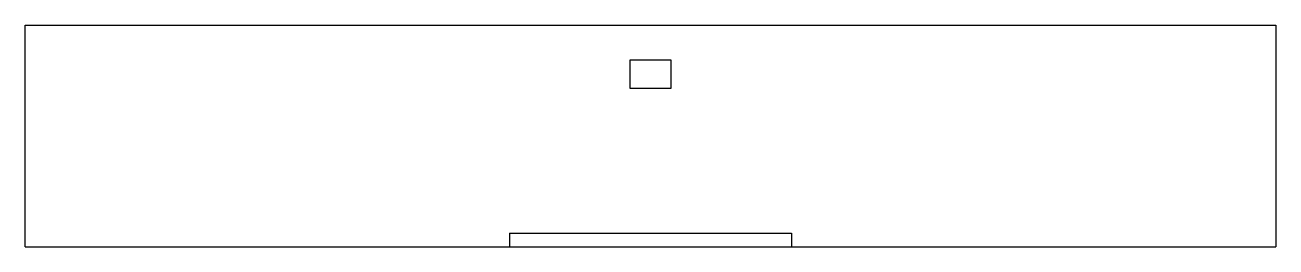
# Model space of a CAD drawing. Header units: inches. Extents: x -4.44 to 4.44, y 0 to 1.57.
import ezdxf

# ---------------------------------------------------------------- set-up
doc = ezdxf.new("R2010")
doc.units = ezdxf.units.IN
doc.header["$MEASUREMENT"] = 0

msp = doc.modelspace()

# ---------------------------------------------------------------- linework, layer by layer
at = {"color": 7, "linetype": 'Continuous', "lineweight": 25}
for p, q in [((-4.437, 0), (-4.437, 1.5748)), ((-4.437, 1.5748), (4.437, 1.5748)), ((4.437, 1.5748), (4.437, 0)), ((0.1475, 1.3248), (-0.1475, 1.3248)), ((-0.1475, 1.3248), (-0.1475, 1.1278)), ((0.1475, 1.1278), (0.1475, 1.3248)), ((-0.1475, 1.1278), (0.1475, 1.1278)), ((-1, 0.0984), (-1, 0)), ((-1, 0.0984), (1, 0.0984)), ((1, 0.0984), (1, 0)), ((-4.437, 0), (4.437, 0))]:
    msp.add_line(p, q, dxfattribs=at)

doc.saveas('drawing.dxf')
